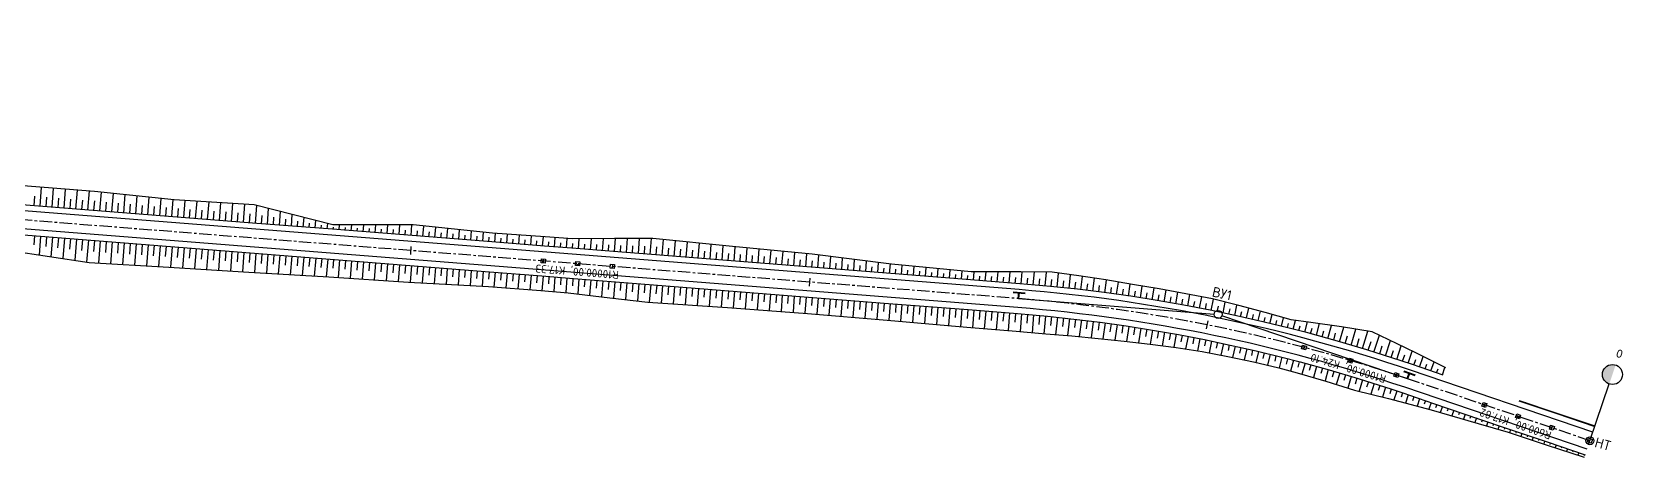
# Model space of a CAD drawing. Header units: metres. Extents: x 2302534 to 2308412, y 452340 to 454783.
# Drawn here: x 2302933.2 to 2303331.4, y 452577.5 to 452683.9 of the extents above; entities that cross this region are included whole.
import ezdxf
from ezdxf.enums import TextEntityAlignment as Align

# ---------------------------------------------------------------- set-up
doc = ezdxf.new("R2010")
doc.units = ezdxf.units.M
doc.linetypes.add('CENTER', pattern=[2, 1.25, -0.25, 0.25, -0.25])
doc.layers.add('АД_серый', color=250, linetype='Continuous')
doc.layers.add('Ситуация.Проектные откосы', color=94, linetype='Continuous')
doc.layers.add('ГП_АД том 3.2.6', color=250, linetype='Continuous', lineweight=40)
doc.styles.add('Километры', font='pragmai.shx', dxfattribs={"height": 2})
doc.styles.add('СПДС', font='isocpeur.ttf')

# ---------------------------------------------------------------- blocks, each defined once
blk = doc.blocks.new('alignment_cc_sign')
at = {"color": 0, "linetype": 'ByBlock', "lineweight": -2}
for p, q in [((-1.5, 1.5), (1.5, 1.5)), ((0, 0), (0, 1.5))]:
    blk.add_line(p, q, dxfattribs=at)
blk = doc.blocks.new('alignment_kilometre_sign_1000')
at = {"linetype": 'ByBlock', "lineweight": -2}
blk.add_hatch(color=0, dxfattribs=at).paths.add_polyline_path([(0, 15, -1), (0, 20)])
at = {"color": 0, "linetype": 'ByBlock', "lineweight": -2}
blk.add_line((0, 0), (0, 15), dxfattribs=at)
blk.add_circle((0, 17.5), 2.5, dxfattribs=at)
blk = doc.blocks.new('stationing')
blk.add_line((0, 1), (0, -1))
blk = doc.blocks.new('Вершина профиля (без вертикальной кривой)')
at = {"color": 0, "lineweight": -2}
for p, q in [((-0.5, 0.5), (0.5, 0.5)), ((-0.5, -0.5), (-0.5, 0.5)), ((0.5, 0.5), (0.5, -0.5)), ((0.5, -0.5), (-0.5, -0.5))]:
    blk.add_line(p, q, dxfattribs=at)
blk = doc.blocks.new('Вершина профиля (с вертикальной кривой)')
at = {"color": 0, "lineweight": -2}
for p, q in [((-0.5, 0.5), (0.5, 0.5)), ((-0.5, -0.5), (-0.5, 0.5)), ((0.5, 0.5), (0.5, -0.5)), ((0.5, -0.5), (-0.5, -0.5))]:
    blk.add_line(p, q, dxfattribs=at)
blk.add_arc((0, -0.2), 0.4, 0, 180, dxfattribs=at)
at = {"color": 0, "lineweight": -2, "style": 'СПДС', "flags": 12}
blk.add_attdef('Pattern', text='', height=2, dxfattribs=at).set_placement((0, 2), align=Align.MIDDLE_CENTER)
blk = doc.blocks.new('Начало и конец вертикальной кривой')
at = {"color": 0, "lineweight": -2}
for p, q in [((-0.5, 0.5), (0.5, 0.5)), ((-0.5, -0.5), (-0.5, 0.5)), ((-0.2, 0.3), (0.2, 0.3)), ((0, -0.3), (0, 0.3)), ((0.5, 0.5), (0.5, -0.5)), ((0.5, -0.5), (-0.5, -0.5))]:
    blk.add_line(p, q, dxfattribs=at)
blk = doc.blocks.new('SLOPEA$CB2A9F3EB')
at = {"layer": 'Ситуация.Проектные откосы', "color": 0}
for p, q in [((2302933.83, 452632.9, 189.7), (2302933.64, 452630.61, 189.7)), ((2302935.32, 452632.78, 189.7), (2302934.95, 452628.1, 189.7)), ((2302936.82, 452632.66, 189.7), (2302936.63, 452630.27, 189.7)), ((2302938.31, 452632.55, 189.7), (2302937.92, 452627.66, 189.7)), ((2302939.81, 452632.43, 189.7), (2302939.61, 452629.93, 189.7)), ((2302941.3, 452632.31, 189.7), (2302940.9, 452627.22, 189.7)), ((2302942.8, 452632.19, 189.7), (2302942.59, 452629.59, 189.7)), ((2302944.29, 452632.07, 189.7), (2302943.87, 452626.78, 189.7)), ((2302945.79, 452631.95, 189.7), (2302945.57, 452629.25, 189.7)), ((2302947.28, 452631.83, 189.7), (2302946.85, 452626.34, 189.7)), ((2302948.78, 452631.72, 189.7), (2302948.56, 452628.95, 189.7)), ((2302950.27, 452631.6, 189.7), (2302949.84, 452626.1, 189.7)), ((2302951.77, 452631.48, 189.7), (2302951.55, 452628.75, 189.7)), ((2302953.26, 452631.36, 189.7), (2302952.83, 452625.92, 189.7)), ((2302954.76, 452631.24, 189.7), (2302954.55, 452628.54, 189.7)), ((2302956.26, 452631.12, 189.7), (2302955.83, 452625.74, 189.7)), ((2302957.75, 452631.01, 189.7), (2302957.54, 452628.33, 189.7)), ((2302959.25, 452630.89, 189.7), (2302958.82, 452625.56, 189.7)), ((2302960.74, 452630.77, 189.7), (2302960.53, 452628.12, 189.7)), ((2302962.24, 452630.65, 189.7), (2302961.82, 452625.38, 189.7)), ((2302963.73, 452630.53, 189.7), (2302963.52, 452627.91, 189.7)), ((2302965.23, 452630.41, 189.7), (2302964.81, 452625.2, 189.7)), ((2302966.72, 452630.3, 189.7), (2302966.52, 452627.7, 189.7)), ((2302968.22, 452630.18, 189.7), (2302967.81, 452625.02, 189.7)), ((2302969.71, 452630.06, 189.7), (2302969.51, 452627.49, 189.7)), ((2302971.21, 452629.94, 189.7), (2302970.8, 452624.83, 189.7)), ((2302972.7, 452629.82, 189.7), (2302972.5, 452627.28, 189.7)), ((2302974.2, 452629.7, 189.7), (2302973.8, 452624.64, 189.7)), ((2302975.69, 452629.59, 189.7), (2302975.5, 452627.06, 189.7)), ((2302977.19, 452629.47, 189.7), (2302976.79, 452624.45, 189.7)), ((2302978.69, 452629.35, 189.7), (2302978.49, 452626.85, 189.7)), ((2302980.18, 452629.23, 189.7), (2302979.79, 452624.25, 189.7)), ((2302981.68, 452629.11, 189.7), (2302981.48, 452626.64, 189.7)), ((2302983.17, 452628.99, 189.7), (2302982.78, 452624.06, 189.7)), ((2302984.67, 452628.88, 189.7), (2302984.47, 452626.42, 189.7)), ((2302986.16, 452628.76, 189.7), (2302985.78, 452623.87, 189.7)), ((2302987.66, 452628.64, 189.7), (2302987.46, 452626.21, 189.7)), ((2302989.15, 452628.52, 189.7), (2302988.77, 452623.69, 189.7)), ((2302990.65, 452628.4, 189.7), (2302990.46, 452626, 189.7)), ((2302992.14, 452628.28, 189.7), (2302991.77, 452623.52, 189.7)), ((2302993.64, 452628.17, 189.7), (2302993.45, 452625.8, 189.7)), ((2302995.13, 452628.05, 189.7), (2302994.76, 452623.35, 189.7)), ((2302996.63, 452627.93, 189.7), (2302996.44, 452625.59, 189.7)), ((2302998.12, 452627.81, 189.7), (2302997.76, 452623.17, 189.7)), ((2302999.62, 452627.69, 189.7), (2302999.44, 452625.39, 189.7)), ((2303001.12, 452627.57, 189.7), (2303000.75, 452623, 189.7)), ((2303002.61, 452627.45, 189.7), (2303002.43, 452625.19, 189.7)), ((2303004.11, 452627.34, 189.7), (2303003.75, 452622.83, 189.7)), ((2303005.6, 452627.22, 189.7), (2303005.42, 452624.98, 189.7)), ((2303007.1, 452627.1, 189.7), (2303006.74, 452622.66, 189.7)), ((2303008.59, 452626.98, 189.7), (2303008.42, 452624.77, 189.7)), ((2303010.09, 452626.86, 189.7), (2303009.74, 452622.46, 189.7)), ((2303011.58, 452626.74, 189.7), (2303011.41, 452624.55, 189.7)), ((2303013.08, 452626.63, 189.7), (2303012.73, 452622.27, 189.7)), ((2303014.57, 452626.51, 189.7), (2303014.4, 452624.34, 189.7)), ((2303016.07, 452626.39, 189.7), (2303015.73, 452622.07, 189.7)), ((2303017.56, 452626.27, 189.7), (2303017.39, 452624.12, 189.7)), ((2303019.06, 452626.15, 189.7), (2303018.72, 452621.87, 189.7)), ((2303020.55, 452626.03, 189.7), (2303020.39, 452623.9, 189.7)), ((2303022.05, 452625.92, 189.7), (2303021.71, 452621.67, 189.7)), ((2303023.55, 452625.8, 189.7), (2303023.38, 452623.68, 189.7)), ((2303025.04, 452625.68, 189.7), (2303024.71, 452621.47, 189.7)), ((2303026.54, 452625.56, 189.7), (2303026.37, 452623.47, 189.7)), ((2303028.03, 452625.44, 189.7), (2303027.7, 452621.28, 189.7)), ((2303029.53, 452625.32, 189.7), (2303029.36, 452623.26, 189.7)), ((2303031.02, 452625.21, 189.7), (2303030.7, 452621.11, 189.7)), ((2303032.52, 452625.09, 189.7), (2303032.36, 452623.06, 189.7)), ((2303034.01, 452624.97, 189.7), (2303033.69, 452620.95, 189.7)), ((2303035.51, 452624.85, 189.7), (2303035.35, 452622.86, 189.7)), ((2303037, 452624.73, 189.7), (2303036.69, 452620.78, 189.7)), ((2303038.5, 452624.61, 189.7), (2303038.34, 452622.66, 189.7)), ((2303039.99, 452624.5, 189.7), (2303039.69, 452620.62, 189.7)), ((2303041.49, 452624.38, 189.7), (2303041.34, 452622.46, 189.7)), ((2303042.98, 452624.26, 189.7), (2303042.68, 452620.45, 189.7)), ((2303044.48, 452624.14, 189.7), (2303044.33, 452622.26, 189.7)), ((2303045.97, 452624.02, 189.7), (2303045.68, 452620.29, 189.7)), ((2303047.47, 452623.9, 189.7), (2303047.32, 452622.05, 189.7)), ((2303048.97, 452623.79, 189.7), (2303048.67, 452620.09, 189.7)), ((2303050.46, 452623.67, 189.7), (2303050.31, 452621.82, 189.7)), ((2303051.96, 452623.55, 189.7), (2303051.66, 452619.86, 189.7)), ((2303053.45, 452623.43, 189.7), (2303053.31, 452621.59, 189.7)), ((2303054.95, 452623.31, 189.7), (2303054.65, 452619.62, 189.7)), ((2303056.44, 452623.19, 189.7), (2303056.3, 452621.35, 189.7)), ((2303057.94, 452623.08, 189.7), (2303057.65, 452619.39, 189.7)), ((2303059.43, 452622.96, 189.7), (2303059.29, 452621.12, 189.7)), ((2303060.93, 452622.84, 189.7), (2303060.64, 452619.16, 189.7)), ((2303062.42, 452622.72, 189.7), (2303062.28, 452620.88, 189.7)), ((2303063.92, 452622.6, 189.7), (2303063.63, 452618.93, 189.7)), ((2303065.41, 452622.48, 189.7), (2303065.27, 452620.65, 189.7)), ((2303066.91, 452622.36, 189.7), (2303066.62, 452618.69, 189.7)), ((2303068.4, 452622.25, 189.7), (2303068.26, 452620.39, 189.7)), ((2303069.9, 452622.13, 189.7), (2303069.6, 452618.36, 189.7)), ((2303071.4, 452622.01, 189.7), (2303071.24, 452620.1, 189.7)), ((2303072.89, 452621.89, 189.7), (2303072.58, 452618.01, 189.7)), ((2303074.39, 452621.77, 189.7), (2303074.23, 452619.8, 189.7)), ((2303075.88, 452621.65, 189.7), (2303075.56, 452617.66, 189.7)), ((2303077.38, 452621.54, 189.7), (2303077.22, 452619.51, 189.7)), ((2303078.87, 452621.42, 189.7), (2303078.55, 452617.3, 189.7)), ((2303080.37, 452621.3, 189.7), (2303080.2, 452619.21, 189.7)), ((2303081.86, 452621.18, 189.7), (2303081.53, 452616.95, 189.7)), ((2303083.36, 452621.06, 189.7), (2303083.19, 452618.92, 189.7)), ((2303084.85, 452620.94, 189.7), (2303084.51, 452616.6, 189.7)), ((2303086.35, 452620.83, 189.7), (2303086.17, 452618.62, 189.7)), ((2303087.84, 452620.71, 189.7), (2303087.49, 452616.26, 189.7)), ((2303089.34, 452620.59, 189.7), (2303089.16, 452618.38, 189.7)), ((2303090.83, 452620.47, 189.7), (2303090.49, 452616.07, 189.7)), ((2303092.33, 452620.35, 189.7), (2303092.16, 452618.16, 189.7)), ((2303093.83, 452620.23, 189.7), (2303093.48, 452615.87, 189.7)), ((2303095.32, 452620.12, 189.7), (2303095.15, 452617.94, 189.7)), ((2303096.82, 452620, 189.7), (2303096.47, 452615.67, 189.7)), ((2303098.31, 452619.88, 189.7), (2303098.14, 452617.73, 189.7)), ((2303099.81, 452619.76, 189.7), (2303099.47, 452615.48, 189.7)), ((2303101.3, 452619.64, 189.7), (2303101.13, 452617.51, 189.7)), ((2303102.8, 452619.52, 189.7), (2303102.46, 452615.28, 189.7)), ((2303104.29, 452619.41, 189.7), (2303104.13, 452617.29, 189.7)), ((2303105.79, 452619.29, 189.7), (2303105.45, 452615.08, 189.7)), ((2303107.28, 452619.17, 189.7), (2303107.12, 452617.08, 189.7)), ((2303108.78, 452619.05, 189.7), (2303108.45, 452614.87, 189.7)), ((2303110.27, 452618.93, 189.7), (2303110.11, 452616.85, 189.7)), ((2303111.77, 452618.81, 189.7), (2303111.44, 452614.65, 189.7)), ((2303113.26, 452618.7, 189.7), (2303113.1, 452616.62, 189.7)), ((2303114.76, 452618.58, 189.7), (2303114.43, 452614.43, 189.7)), ((2303116.25, 452618.46, 189.7), (2303116.09, 452616.39, 189.7)), ((2303117.75, 452618.34, 189.7), (2303117.42, 452614.2, 189.7)), ((2303119.25, 452618.22, 189.7), (2303119.08, 452616.16, 189.7)), ((2303120.74, 452618.1, 189.7), (2303120.41, 452613.98, 189.7)), ((2303122.24, 452617.98, 189.7), (2303122.07, 452615.93, 189.7)), ((2303123.73, 452617.87, 189.7), (2303123.41, 452613.76, 189.7)), ((2303125.23, 452617.75, 189.7), (2303125.06, 452615.7, 189.7)), ((2303126.72, 452617.63, 189.7), (2303126.4, 452613.53, 189.7)), ((2303128.22, 452617.51, 189.7), (2303128.06, 452615.46, 189.7)), ((2303129.71, 452617.39, 189.7), (2303129.39, 452613.29, 189.7)), ((2303131.21, 452617.27, 189.7), (2303131.05, 452615.22, 189.7)), ((2303132.7, 452617.16, 189.7), (2303132.38, 452613.04, 189.7)), ((2303134.2, 452617.04, 189.7), (2303134.04, 452614.97, 189.7)), ((2303135.69, 452616.92, 189.7), (2303135.37, 452612.79, 189.7)), ((2303137.19, 452616.8, 189.7), (2303137.03, 452614.73, 189.7)), ((2303138.68, 452616.68, 189.7), (2303138.36, 452612.54, 189.7)), ((2303140.18, 452616.56, 189.7), (2303140.02, 452614.49, 189.7)), ((2303141.68, 452616.45, 189.7), (2303141.35, 452612.29, 189.7)), ((2303143.17, 452616.33, 189.7), (2303143.01, 452614.24, 189.7)), ((2303144.67, 452616.21, 189.7), (2303144.34, 452612.04, 189.7)), ((2303146.16, 452616.09, 189.7), (2303146, 452614, 189.7)), ((2303147.66, 452615.97, 189.7), (2303147.33, 452611.78, 189.7)), ((2303149.15, 452615.85, 189.7), (2303148.99, 452613.75, 189.7)), ((2303150.65, 452615.74, 189.7), (2303150.31, 452611.51, 189.7)), ((2303152.14, 452615.62, 189.7), (2303151.97, 452613.5, 189.7)), ((2303153.64, 452615.5, 189.7), (2303153.3, 452611.24, 189.7)), ((2303155.13, 452615.38, 189.7), (2303154.96, 452613.24, 189.7)), ((2303156.63, 452615.26, 189.7), (2303156.29, 452610.97, 189.7)), ((2303158.12, 452615.14, 189.7), (2303157.95, 452612.99, 189.7)), ((2303159.62, 452615.03, 189.7), (2303159.28, 452610.7, 189.7)), ((2303161.11, 452614.91, 189.7), (2303160.94, 452612.73, 189.7)), ((2303162.61, 452614.79, 189.7), (2303162.26, 452610.42, 189.7)), ((2303164.11, 452614.67, 189.7), (2303163.93, 452612.48, 189.7)), ((2303165.6, 452614.55, 189.7), (2303165.25, 452610.15, 189.7)), ((2303167.1, 452614.43, 189.7), (2303166.92, 452612.22, 189.7)), ((2303168.59, 452614.32, 189.7), (2303168.24, 452609.89, 189.7)), ((2303170.09, 452614.2, 189.7), (2303169.91, 452611.99, 189.7)), ((2303171.58, 452614.08, 189.7), (2303171.23, 452609.65, 189.7)), ((2303173.08, 452613.96, 189.7), (2303172.9, 452611.75, 189.7)), ((2303174.57, 452613.84, 189.7), (2303174.22, 452609.41, 189.7)), ((2303176.07, 452613.72, 189.7), (2303175.89, 452611.51, 189.7)), ((2303177.56, 452613.6, 189.7), (2303177.21, 452609.17, 189.7)), ((2303179.06, 452613.49, 189.7), (2303178.88, 452611.27, 189.7)), ((2303180.55, 452613.36, 189.7), (2303180.16, 452608.93, 189.7)), ((2303182.05, 452613.23, 189.7), (2303181.85, 452611.01, 189.7)), ((2303183.54, 452613.09, 189.7), (2303183.15, 452608.66, 189.7)), ((2303185.04, 452612.96, 189.7), (2303184.84, 452610.74, 189.7)), ((2303186.53, 452612.83, 189.7), (2303186.14, 452608.39, 189.7)), ((2303188.02, 452612.68, 189.7), (2303187.79, 452610.47, 189.7)), ((2303189.51, 452612.52, 189.7), (2303189.05, 452608.16, 189.7)), ((2303191, 452612.36, 189.7), (2303190.77, 452610.2, 189.7)), ((2303192.5, 452612.2, 189.7), (2303192.04, 452607.93, 189.7)), ((2303193.99, 452612.03, 189.7), (2303193.73, 452609.92, 189.7)), ((2303195.48, 452611.85, 189.7), (2303194.96, 452607.67, 189.7)), ((2303196.96, 452611.67, 189.7), (2303196.71, 452609.6, 189.7)), ((2303198.45, 452611.48, 189.7), (2303197.95, 452607.39, 189.7)), ((2303199.94, 452611.3, 189.7), (2303199.69, 452609.28, 189.7)), ((2303201.43, 452611.09, 189.7), (2303200.87, 452607.1, 189.7)), ((2303202.91, 452610.88, 189.7), (2303202.64, 452608.91, 189.7)), ((2303204.4, 452610.67, 189.7), (2303203.85, 452606.77, 189.7)), ((2303205.88, 452610.46, 189.7), (2303205.61, 452608.54, 189.7)), ((2303207.37, 452610.24, 189.7), (2303206.77, 452606.45, 189.7)), ((2303208.85, 452610.01, 189.7), (2303208.55, 452608.14, 189.7)), ((2303210.33, 452609.78, 189.7), (2303209.75, 452606.11, 189.7)), ((2303211.81, 452609.54, 189.7), (2303211.53, 452607.74, 189.7)), ((2303213.29, 452609.31, 189.7), (2303212.68, 452605.78, 189.7)), ((2303214.77, 452609.05, 189.7), (2303214.47, 452607.32, 189.7)), ((2303216.25, 452608.79, 189.7), (2303215.66, 452605.4, 189.7)), ((2303217.73, 452608.53, 189.7), (2303217.44, 452606.87, 189.7)), ((2303219.2, 452608.27, 189.7), (2303218.63, 452605.01, 189.7)), ((2303220.68, 452608, 189.7), (2303220.37, 452606.4, 189.7)), ((2303222.15, 452607.72, 189.7), (2303221.55, 452604.59, 189.7)), ((2303223.63, 452607.43, 189.7), (2303223.33, 452605.9, 189.7)), ((2303225.1, 452607.15, 189.7), (2303224.52, 452604.16, 189.7)), ((2303226.57, 452606.86, 189.7), (2303226.26, 452605.4, 189.7)), ((2303228.04, 452606.56, 189.7), (2303227.43, 452603.64, 189.7)), ((2303229.51, 452606.25, 189.7), (2303229.2, 452604.8, 189.7)), ((2303230.97, 452605.94, 189.7), (2303230.37, 452603.06, 189.7)), ((2303232.44, 452605.63, 189.7), (2303232.14, 452604.2, 189.7)), ((2303233.91, 452605.31, 189.7), (2303233.26, 452602.47, 189.7)), ((2303235.37, 452604.97, 189.7), (2303235.05, 452603.56, 189.7)), ((2303236.83, 452604.64, 189.7), (2303236.2, 452601.84, 189.7)), ((2303238.29, 452604.31, 189.7), (2303237.98, 452602.92, 189.7)), ((2303239.76, 452603.97, 189.7), (2303239.08, 452601.21, 189.7)), ((2303241.21, 452603.61, 189.7), (2303240.88, 452602.24, 189.7)), ((2303242.67, 452603.25, 189.7), (2303242, 452600.54, 189.7)), ((2303244.13, 452602.9, 189.7), (2303243.8, 452601.55, 189.7)), ((2303245.58, 452602.54, 189.7), (2303244.89, 452599.87, 189.7)), ((2303247.04, 452602.16, 189.7), (2303246.68, 452600.82, 189.7)), ((2303248.49, 452601.79, 189.7), (2303247.78, 452599.07, 189.7)), ((2303249.94, 452601.41, 189.7), (2303249.58, 452600.04, 189.7)), ((2303251.39, 452601.01, 189.7), (2303250.63, 452598.27, 189.7)), ((2303252.83, 452600.61, 189.7), (2303252.45, 452599.23, 189.7)), ((2303254.28, 452600.21, 189.7), (2303253.51, 452597.42, 189.7)), ((2303255.72, 452599.81, 189.7), (2303255.33, 452598.41, 189.7)), ((2303257.17, 452599.42, 189.7), (2303256.39, 452596.58, 189.7)), ((2303258.61, 452598.99, 189.7), (2303258.19, 452597.57, 189.7)), ((2303260.05, 452598.57, 189.7), (2303259.2, 452595.71, 189.7)), ((2303261.48, 452598.14, 189.7), (2303261.06, 452596.7, 189.7)), ((2303262.92, 452597.71, 189.7), (2303262.06, 452594.81, 189.7)), ((2303264.36, 452597.29, 189.7), (2303263.93, 452595.82, 189.7)), ((2303265.79, 452596.83, 189.7), (2303264.89, 452594, 189.7)), ((2303267.22, 452596.38, 189.7), (2303266.78, 452595.01, 189.7)), ((2303268.65, 452595.92, 189.7), (2303267.8, 452593.28, 189.7)), ((2303270.08, 452595.46, 189.7), (2303269.67, 452594.19, 189.7)), ((2303271.51, 452595.01, 189.7), (2303270.72, 452592.56, 189.7)), ((2303272.93, 452594.55, 189.7), (2303272.56, 452593.37, 189.7)), ((2303274.36, 452594.07, 189.7), (2303273.6, 452591.83, 189.7)), ((2303275.78, 452593.6, 189.7), (2303275.42, 452592.52, 189.7)), ((2303277.2, 452593.11, 189.7), (2303276.5, 452591.06, 189.7)), ((2303278.62, 452592.63, 189.7), (2303278.28, 452591.65, 189.7)), ((2303280.04, 452592.15, 189.7), (2303279.4, 452590.28, 189.7)), ((2303281.46, 452591.67, 189.7), (2303281.16, 452590.78, 189.7)), ((2303282.88, 452591.18, 189.7), (2303282.31, 452589.5, 189.7)), ((2303284.3, 452590.7, 189.7), (2303284.03, 452589.9, 189.7)), ((2303285.72, 452590.22, 189.7), (2303285.19, 452588.67, 189.7)), ((2303287.14, 452589.73, 189.7), (2303286.89, 452588.99, 189.7)), ((2303288.56, 452589.25, 189.7), (2303288.08, 452587.83, 189.7)), ((2303289.98, 452588.77, 189.7), (2303289.75, 452588.09, 189.7)), ((2303291.4, 452588.28, 189.7), (2303290.96, 452586.99, 189.7)), ((2303292.82, 452587.8, 189.7), (2303292.61, 452587.19, 189.7)), ((2303294.24, 452587.32, 189.7), (2303293.84, 452586.16, 189.7)), ((2303295.66, 452586.83, 189.7), (2303295.47, 452586.29, 189.7)), ((2303297.08, 452586.35, 189.7), (2303296.73, 452585.32, 189.7)), ((2303298.5, 452585.87, 189.7), (2303298.33, 452585.38, 189.7)), ((2303299.92, 452585.39, 189.7), (2303299.61, 452584.48, 189.7)), ((2303301.34, 452584.9, 189.7), (2303301.2, 452584.48, 189.7)), ((2303302.76, 452584.42, 189.7), (2303302.49, 452583.63, 189.7)), ((2303304.18, 452583.94, 189.7), (2303304.05, 452583.55, 189.7)), ((2303305.6, 452583.45, 189.7), (2303305.34, 452582.7, 189.7)), ((2303307.02, 452582.97, 189.7), (2303306.89, 452582.6, 189.7)), ((2303308.44, 452582.49, 189.7), (2303308.19, 452581.76, 189.7)), ((2303309.86, 452582, 189.7), (2303309.74, 452581.65, 189.7)), ((2303311.28, 452581.52, 189.7), (2303311.05, 452580.83, 189.7)), ((2303312.7, 452581.04, 189.7), (2303312.59, 452580.7, 189.7)), ((2303314.12, 452580.56, 189.7), (2303313.9, 452579.9, 189.7)), ((2303315.54, 452580.07, 189.7), (2303315.43, 452579.75, 189.7)), ((2303316.96, 452579.59, 189.7), (2303316.75, 452578.97, 189.7)), ((2303318.38, 452579.11, 189.7), (2303318.28, 452578.8, 189.7)), ((2303319.8, 452578.62, 189.7), (2303319.6, 452578.04, 189.7)), ((2303321.22, 452578.14, 189.7), (2303321.13, 452577.86, 189.7))]:
    blk.add_line(p, q, dxfattribs=at)
at = {"layer": 'Ситуация.Проектные откосы', "color": 0, "linetype": 'Continuous', "flags": 128}
for points in [[(2302927.95, 452633.37), (2302947.89, 452631.79), (2302967.82, 452630.21), (2302987.76, 452628.63), (2303007.7, 452627.05), (2303027.64, 452625.47), (2303047.57, 452623.9), (2303060.67, 452622.86), (2303067.51, 452622.32), (2303077.95, 452621.49), (2303087.45, 452620.74), (2303107.39, 452619.16), (2303127.32, 452617.58), (2303147.26, 452616), (2303167.2, 452614.43), (2303179.5, 452613.45), (2303187.06, 452612.78), (2303193.63, 452612.08), (2303200.18, 452611.27), (2303206.72, 452610.35), (2303213.24, 452609.32), (2303219.75, 452608.18), (2303226.23, 452606.93), (2303232.7, 452605.58), (2303239.14, 452604.12), (2303245.55, 452602.55), (2303250.19, 452601.35), (2303257.43, 452599.34), (2303264.63, 452597.21), (2303273.06, 452594.51), (2303275.83, 452593.58), (2303283.51, 452590.97), (2303295.01, 452587.06), (2303302.45, 452584.53), (2303311.88, 452581.32), (2303321.38, 452578.09)], [(2302927.62, 452629.19), (2302947.45, 452626.25), (2302967.41, 452625.04), (2302987.38, 452623.77), (2303007.35, 452622.62), (2303027.31, 452621.3), (2303047.28, 452620.2), (2303060.38, 452619.18), (2303067.22, 452618.64), (2303077.63, 452617.41), (2303087.1, 452616.29), (2303107.06, 452614.98), (2303127, 452613.49), (2303146.93, 452611.82), (2303166.85, 452610.01), (2303179.15, 452609.02), (2303186.62, 452608.34), (2303193.14, 452607.84), (2303199.65, 452607.23), (2303206.15, 452606.52), (2303212.66, 452605.78), (2303219.15, 452604.94), (2303225.64, 452603.99), (2303232.07, 452602.73), (2303238.49, 452601.35), (2303244.87, 452599.87), (2303249.46, 452598.61), (2303256.62, 452596.52), (2303263.73, 452594.29), (2303272.28, 452592.17), (2303275.1, 452591.43), (2303282.95, 452589.32), (2303294.63, 452585.93), (2303302.18, 452583.73), (2303311.65, 452580.64), (2303321.19, 452577.52)]]:
    blk.add_lwpolyline(points, dxfattribs=at)
blk = doc.blocks.new('SLOPEA$CF65BF6E0')
at = {"layer": 'Ситуация.Проектные откосы', "color": 0}
for p, q in [((2303305.11, 452591.59, 183.75), (2303305.1, 452591.55, 183.75)), ((2303306.54, 452591.11, 183.75), (2303306.53, 452591.09, 183.75)), ((2303307.96, 452590.64, 183.75), (2303307.94, 452590.58, 183.75)), ((2303309.38, 452590.17, 183.75), (2303309.37, 452590.13, 183.75)), ((2303310.81, 452589.69, 183.75), (2303310.78, 452589.61, 183.75)), ((2303312.23, 452589.22, 183.75), (2303312.22, 452589.17, 183.75)), ((2303313.65, 452588.74, 183.75), (2303313.62, 452588.65, 183.75)), ((2303315.08, 452588.27, 183.75), (2303315.06, 452588.22, 183.75)), ((2303316.5, 452587.8, 183.75), (2303316.46, 452587.68, 183.75)), ((2303317.92, 452587.32, 183.75), (2303317.9, 452587.26, 183.75)), ((2303319.35, 452586.85, 183.75), (2303319.3, 452586.72, 183.75)), ((2303320.77, 452586.38, 183.75), (2303320.75, 452586.31, 183.75)), ((2303322.19, 452585.9, 183.75), (2303322.14, 452585.75, 183.75)), ((2303323.62, 452585.43, 183.75), (2303323.59, 452585.35, 183.75))]:
    blk.add_line(p, q, dxfattribs=at)
at = {"layer": 'Ситуация.Проектные откосы', "color": 0, "linetype": 'Continuous', "flags": 128}
for points in [[(2303304.86, 452591.63), (2303314.29, 452588.42), (2303323.8, 452585.19)], [(2303304.88, 452591.66), (2303314.33, 452588.52), (2303323.85, 452585.35)]]:
    blk.add_lwpolyline(points, dxfattribs=at)
blk = doc.blocks.new('АД')
at = {"layer": 'АД_серый'}
for p, q in [((-596.57, 327.64, 184.28), (-596.2, 332.37, 184.28)), ((-593.58, 327.4, 184.28), (-593.2, 332.14, 184.28)), ((-590.59, 327.17, 184.28), (-590.21, 331.91, 184.28)), ((-587.6, 326.93, 184.28), (-587.22, 331.68, 184.28)), ((-584.61, 326.69, 184.28), (-584.23, 331.46, 184.28)), ((-581.62, 326.46, 184.28), (-581.24, 331.18, 184.28)), ((-578.63, 326.22, 184.28), (-578.26, 330.86, 184.28)), ((-575.63, 325.98, 184.28), (-575.27, 330.55, 184.28)), ((-598.06, 327.76, 184.28), (-597.88, 330.12, 184.28)), ((-595.07, 327.52, 184.28), (-594.89, 329.89, 184.28)), ((-592.08, 327.28, 184.28), (-591.9, 329.65, 184.28)), ((-589.09, 327.05, 184.28), (-588.9, 329.42, 184.28)), ((-586.1, 326.81, 184.28), (-585.91, 329.19, 184.28)), ((-583.11, 326.57, 184.28), (-582.92, 328.96, 184.28)), ((-580.12, 326.34, 184.28), (-579.94, 328.68, 184.28)), ((-577.13, 326.1, 184.28), (-576.95, 328.4, 184.28)), ((-574.14, 325.86, 184.28), (-573.96, 328.13, 184.28)), ((-572.64, 325.75, 184.28), (-572.29, 330.23, 184.28)), ((-571.15, 325.63, 184.28), (-570.97, 327.85, 184.28)), ((-569.65, 325.51, 184.28), (-569.3, 329.92, 184.28)), ((-568.16, 325.39, 184.28), (-567.99, 327.58, 184.28)), ((-566.66, 325.27, 184.28), (-566.32, 329.6, 184.28)), ((-565.17, 325.15, 184.28), (-565, 327.3, 184.28)), ((-563.67, 325.04, 184.28), (-563.34, 329.29, 184.28)), ((-562.18, 324.92, 184.28), (-562.01, 327.05, 184.28)), ((-560.68, 324.8, 184.28), (-560.34, 329.09, 184.28)), ((-559.19, 324.68, 184.28), (-559.02, 326.84, 184.28)), ((-557.69, 324.56, 184.28), (-557.35, 328.9, 184.28)), ((-556.2, 324.44, 184.28), (-556.02, 326.62, 184.28)), ((-554.7, 324.33, 184.28), (-554.35, 328.71, 184.28)), ((-551.71, 324.09, 184.28), (-551.36, 328.52, 184.28)), ((-548.72, 323.85, 184.28), (-548.36, 328.33, 184.28)), ((-545.73, 323.61, 184.28), (-545.37, 328.14, 184.28)), ((-542.74, 323.38, 184.28), (-542.39, 327.82, 184.28)), ((-539.75, 323.14, 184.28), (-539.44, 327.07, 184.28)), ((-553.2, 324.21, 184.28), (-553.03, 326.41, 184.28)), ((-550.21, 323.97, 184.28), (-550.04, 326.2, 184.28)), ((-547.22, 323.73, 184.28), (-547.05, 325.98, 184.28)), ((-544.23, 323.5, 184.28), (-544.05, 325.77, 184.28)), ((-541.24, 323.26, 184.28), (-541.08, 325.35, 184.28)), ((-538.25, 323.02, 184.28), (-538.11, 324.86, 184.28)), ((-536.76, 322.9, 184.28), (-536.49, 326.32, 184.28)), ((-535.26, 322.79, 184.28), (-535.14, 324.37, 184.28)), ((-533.77, 322.67, 184.28), (-533.54, 325.57, 184.28)), ((-532.27, 322.55, 184.28), (-532.17, 323.87, 184.28)), ((-530.78, 322.43, 184.28), (-530.59, 324.82, 184.28)), ((-529.28, 322.31, 184.28), (-529.2, 323.38, 184.28)), ((-527.78, 322.19, 184.28), (-527.64, 324.08, 184.28)), ((-526.29, 322.08, 184.28), (-526.22, 322.89, 184.28)), ((-524.79, 321.96, 184.28), (-524.69, 323.33, 184.28)), ((-521.8, 321.72, 184.28), (-521.7, 323, 184.28)), ((-518.81, 321.48, 184.28), (-518.69, 322.99, 184.28)), ((-515.82, 321.25, 184.28), (-515.68, 322.98, 184.28)), ((-512.83, 321.01, 184.28), (-512.68, 322.97, 184.28)), ((-509.84, 320.77, 184.28), (-509.67, 322.96, 184.28)), ((-506.85, 320.54, 184.28), (-506.66, 322.96, 184.28)), ((-503.86, 320.3, 184.28), (-503.65, 322.95, 184.28)), ((-500.87, 320.06, 184.28), (-500.66, 322.67, 184.28)), ((-523.3, 321.84, 184.28), (-523.25, 322.42, 184.28)), ((-520.31, 321.6, 184.28), (-520.25, 322.3, 184.28)), ((-517.32, 321.37, 184.28), (-517.25, 322.18, 184.28)), ((-514.33, 321.13, 184.28), (-514.25, 322.05, 184.28)), ((-511.34, 320.89, 184.28), (-511.25, 321.93, 184.28)), ((-508.35, 320.66, 184.28), (-508.25, 321.81, 184.28)), ((-505.35, 320.42, 184.28), (-505.25, 321.68, 184.28)), ((-502.36, 320.18, 184.28), (-502.26, 321.5, 184.28)), ((-499.37, 319.95, 184.28), (-499.27, 321.23, 184.28)), ((-497.88, 319.83, 184.28), (-497.68, 322.37, 184.28)), ((-496.38, 319.71, 184.28), (-496.28, 320.96, 184.28)), ((-494.89, 319.59, 184.28), (-494.69, 322.06, 184.28)), ((-493.39, 319.47, 184.28), (-493.3, 320.69, 184.28)), ((-491.9, 319.35, 184.28), (-491.71, 321.76, 184.28)), ((-490.4, 319.23, 184.28), (-490.31, 320.42, 184.28)), ((-488.91, 319.12, 184.28), (-488.72, 321.45, 184.28)), ((-487.41, 319, 184.28), (-487.32, 320.15, 184.28)), ((-485.92, 318.88, 184.28), (-485.74, 321.15, 184.28)), ((-484.42, 318.76, 184.28), (-484.33, 319.88, 184.28)), ((-482.92, 318.64, 184.28), (-482.75, 320.86, 184.28)), ((-481.43, 318.52, 184.28), (-481.34, 319.64, 184.28)), ((-479.93, 318.41, 184.28), (-479.76, 320.65, 184.28)), ((-478.44, 318.29, 184.28), (-478.35, 319.42, 184.28)), ((-476.94, 318.17, 184.28), (-476.76, 320.44, 184.28)), ((-475.45, 318.05, 184.28), (-475.36, 319.19, 184.28)), ((-473.95, 317.93, 184.28), (-473.77, 320.22, 184.28)), ((-472.46, 317.81, 184.28), (-472.37, 318.96, 184.28)), ((-470.96, 317.7, 184.28), (-470.78, 320.01, 184.28)), ((-469.47, 317.58, 184.28), (-469.37, 318.74, 184.28)), ((-467.97, 317.46, 184.28), (-467.79, 319.79, 184.28)), ((-464.98, 317.22, 184.28), (-464.79, 319.58, 184.28)), ((-461.99, 316.99, 184.28), (-461.79, 319.49, 184.28)), ((-459, 316.75, 184.28), (-458.78, 319.5, 184.28)), ((-456.01, 316.51, 184.28), (-455.77, 319.51, 184.28)), ((-453.02, 316.28, 184.28), (-452.76, 319.52, 184.28)), ((-450.03, 316.04, 184.28), (-449.75, 319.53, 184.28)), ((-447.04, 315.8, 184.28), (-446.74, 319.53, 184.28)), ((-444.05, 315.57, 184.28), (-443.73, 319.54, 184.28)), ((-441.06, 315.33, 184.28), (-440.74, 319.27, 184.28)), ((-438.07, 315.09, 184.28), (-437.76, 318.97, 184.28)), ((-435.07, 314.86, 184.28), (-434.77, 318.68, 184.28)), ((-466.48, 317.34, 184.28), (-466.38, 318.51, 184.28)), ((-463.49, 317.1, 184.28), (-463.39, 318.3, 184.28)), ((-460.49, 316.87, 184.28), (-460.39, 318.18, 184.28)), ((-457.5, 316.63, 184.28), (-457.39, 318.07, 184.28)), ((-454.51, 316.39, 184.28), (-454.39, 317.95, 184.28)), ((-451.52, 316.16, 184.28), (-451.39, 317.84, 184.28)), ((-448.53, 315.92, 184.28), (-448.39, 317.73, 184.28)), ((-445.54, 315.68, 184.28), (-445.39, 317.61, 184.28)), ((-442.55, 315.45, 184.28), (-442.39, 317.44, 184.28)), ((-439.56, 315.21, 184.28), (-439.41, 317.17, 184.28)), ((-436.57, 314.97, 184.28), (-436.42, 316.9, 184.28)), ((-433.58, 314.74, 184.28), (-433.43, 316.63, 184.28)), ((-432.08, 314.62, 184.28), (-431.79, 318.38, 184.28)), ((-430.59, 314.5, 184.28), (-430.44, 316.36, 184.28)), ((-429.09, 314.38, 184.28), (-428.8, 318.08, 184.28)), ((-427.6, 314.26, 184.28), (-427.45, 316.09, 184.28)), ((-426.1, 314.14, 184.28), (-425.81, 317.78, 184.28)), ((-424.61, 314.03, 184.28), (-424.46, 315.83, 184.28)), ((-423.11, 313.91, 184.28), (-422.83, 317.48, 184.28)), ((-421.62, 313.79, 184.28), (-421.48, 315.56, 184.28)), ((-420.12, 313.67, 184.28), (-419.84, 317.19, 184.28)), ((-418.63, 313.55, 184.28), (-418.49, 315.3, 184.28)), ((-417.13, 313.43, 184.28), (-416.86, 316.9, 184.28)), ((-415.64, 313.32, 184.28), (-415.5, 315.03, 184.28)), ((-414.14, 313.2, 184.28), (-413.87, 316.61, 184.28)), ((-412.64, 313.08, 184.28), (-412.51, 314.77, 184.28)), ((-411.15, 312.96, 184.28), (-410.88, 316.32, 184.28)), ((-408.16, 312.72, 184.28), (-407.9, 316.03, 184.28)), ((-405.17, 312.49, 184.28), (-404.91, 315.74, 184.28)), ((-402.18, 312.25, 184.28), (-401.93, 315.4, 184.28)), ((-399.19, 312.01, 184.28), (-398.95, 315.03, 184.28)), ((-396.2, 311.78, 184.28), (-395.97, 314.67, 184.28)), ((-409.65, 312.84, 184.28), (-409.52, 314.51, 184.28)), ((-406.66, 312.61, 184.28), (-406.53, 314.24, 184.28)), ((-403.67, 312.37, 184.28), (-403.55, 313.98, 184.28)), ((-400.68, 312.13, 184.28), (-400.56, 313.67, 184.28)), ((-397.69, 311.9, 184.28), (-397.57, 313.37, 184.28)), ((-394.7, 311.66, 184.28), (-394.59, 313.07, 184.28)), ((-393.21, 311.54, 184.28), (-392.99, 314.3, 184.28)), ((-391.71, 311.42, 184.28), (-391.6, 312.77, 184.28)), ((-390.21, 311.3, 184.28), (-390.01, 313.93, 184.28)), ((-388.72, 311.19, 184.28), (-388.62, 312.47, 184.28)), ((-387.22, 311.07, 184.28), (-387.03, 313.56, 184.28)), ((-385.73, 310.95, 184.28), (-385.63, 312.16, 184.28)), ((-384.23, 310.83, 184.28), (-384.05, 313.2, 184.28)), ((-382.74, 310.71, 184.28), (-382.65, 311.88, 184.28)), ((-381.24, 310.59, 184.28), (-381.06, 312.9, 184.28)), ((-379.75, 310.48, 184.28), (-379.66, 311.61, 184.28)), ((-378.25, 310.36, 184.28), (-378.07, 312.6, 184.28)), ((-376.76, 310.24, 184.28), (-376.67, 311.35, 184.28)), ((-375.26, 310.12, 184.28), (-375.09, 312.31, 184.28)), ((-373.77, 310, 184.28), (-373.68, 311.08, 184.28)), ((-372.27, 309.88, 184.28), (-372.1, 312.02, 184.28)), ((-370.78, 309.76, 184.28), (-370.69, 310.82, 184.28)), ((-369.28, 309.65, 184.28), (-369.12, 311.73, 184.28)), ((-366.29, 309.41, 184.28), (-366.13, 311.43, 184.28)), ((-363.3, 309.17, 184.28), (-363.14, 311.21, 184.28)), ((-360.31, 308.94, 184.28), (-360.13, 311.21, 184.28)), ((-357.32, 308.7, 184.28), (-357.12, 311.22, 184.28)), ((-354.33, 308.46, 184.28), (-354.11, 311.22, 184.28)), ((-351.34, 308.22, 184.28), (-351.07, 311.22, 184.28)), ((-348.35, 307.96, 184.28), (-348.06, 311.19, 184.28)), ((-345.36, 307.69, 184.28), (-345.05, 311.16, 184.28)), ((-342.37, 307.4, 184.28), (-342, 310.92, 184.28)), ((-367.78, 309.53, 184.28), (-367.7, 310.55, 184.28)), ((-364.79, 309.29, 184.28), (-364.72, 310.29, 184.28)), ((-361.8, 309.05, 184.28), (-361.72, 310.13, 184.28)), ((-358.81, 308.82, 184.28), (-358.72, 310.02, 184.28)), ((-355.82, 308.58, 184.28), (-355.72, 309.9, 184.28)), ((-352.83, 308.34, 184.28), (-352.72, 309.78, 184.28)), ((-349.84, 308.09, 184.28), (-349.7, 309.65, 184.28)), ((-346.85, 307.82, 184.28), (-346.71, 309.5, 184.28)), ((-343.87, 307.56, 184.28), (-343.68, 309.34, 184.28)), ((-340.88, 307.24, 184.28), (-340.7, 308.97, 184.28)), ((-339.39, 307.08, 184.28), (-339.03, 310.51, 184.28)), ((-337.9, 306.92, 184.28), (-337.72, 308.61, 184.28)), ((-336.41, 306.74, 184.28), (-336, 310.07, 184.28)), ((-334.92, 306.56, 184.28), (-334.72, 308.2, 184.28)), ((-333.43, 306.38, 184.28), (-333.03, 309.62, 184.28)), ((-331.94, 306.19, 184.28), (-331.75, 307.79, 184.28)), ((-330.46, 306, 184.28), (-330.01, 309.15, 184.28)), ((-328.97, 305.8, 184.28), (-328.75, 307.34, 184.28)), ((-327.49, 305.59, 184.28), (-327.06, 308.64, 184.28)), ((-326, 305.38, 184.28), (-325.79, 306.88, 184.28)), ((-324.51, 305.17, 184.28), (-324.1, 308.13, 184.28)), ((-321.55, 304.71, 184.28), (-321.09, 307.63, 184.28)), ((-318.59, 304.24, 184.28), (-318.13, 307.15, 184.28)), ((-352, 304.52), (-303.12, 300.65)), ((-323.03, 304.94, 184.28), (-322.8, 306.41, 184.28)), ((-320.07, 304.48, 184.28), (-319.84, 305.93, 184.28)), ((-317.11, 304.01, 184.28), (-316.85, 305.45, 184.28)), ((-315.63, 303.75, 184.28), (-315.12, 306.63, 184.28)), ((-314.15, 303.49, 184.28), (-313.9, 304.93, 184.28)), ((-312.67, 303.23, 184.28), (-312.17, 306.1, 184.28)), ((-311.2, 302.97, 184.28), (-310.95, 304.4, 184.28)), ((-309.72, 302.7, 184.28), (-309.17, 305.54, 184.28)), ((-308.25, 302.41, 184.28), (-307.98, 303.83, 184.28)), ((-306.77, 302.13, 184.28), (-306.23, 304.96, 184.28)), ((-305.3, 301.85, 184.28), (-305.03, 303.26, 184.28)), ((-303.83, 301.56, 184.28), (-303.24, 304.36, 184.28)), ((-300.89, 300.95, 184.28), (-300.33, 303.64, 184.28)), ((-297.96, 300.33, 184.28), (-297.42, 302.92, 184.28)), ((-302.36, 301.25, 184.28), (-302.07, 302.63, 184.28)), ((-254.75, 284.46), (-301.17, 300.25)), ((-299.43, 300.64, 184.28), (-299.15, 301.96, 184.28)), ((-296.49, 300.01, 184.28), (-296.21, 301.27, 184.28)), ((-295.03, 299.67, 184.28), (-294.47, 302.14, 184.28)), ((-293.57, 299.34, 184.28), (-293.29, 300.55, 184.28)), ((-292.1, 299.01, 184.28), (-291.57, 301.37, 184.28)), ((-290.64, 298.67, 184.28), (-290.36, 299.82, 184.28)), ((-289.19, 298.32, 184.28), (-288.64, 300.57, 184.28)), ((-287.73, 297.96, 184.28), (-287.46, 299.06, 184.28)), ((-286.27, 297.6, 184.28), (-285.75, 299.75, 184.28)), ((-283.36, 296.88, 184.28), (-282.79, 299.08, 184.28)), ((-280.46, 296.12, 184.28), (-279.79, 298.69, 184.28)), ((-284.81, 297.25, 184.28), (-284.56, 298.29, 184.28)), ((-281.91, 296.5, 184.28), (-281.6, 297.69, 184.28)), ((-279.01, 295.74, 184.28), (-278.63, 297.11, 184.28)), ((-277.56, 295.34, 184.28), (-276.75, 298.26, 184.28)), ((-276.12, 294.94, 184.28), (-275.69, 296.49, 184.28)), ((-274.67, 294.54, 184.28), (-273.76, 297.82, 184.28)), ((-273.23, 294.14, 184.28), (-272.75, 295.87, 184.28)), ((-271.78, 293.73, 184.28), (-270.7, 297.37, 184.28)), ((-270.34, 293.3, 184.28), (-269.78, 295.21, 184.28)), ((-268.91, 292.87, 184.28), (-267.72, 296.87, 184.28)), ((-266.03, 292.02, 184.28), (-264.74, 296.38, 184.28)), ((-263.17, 291.13, 184.28), (-261.82, 295.35, 184.28)), ((-267.47, 292.45, 184.28), (-266.85, 294.54, 184.28)), ((-264.59, 291.58, 184.28), (-263.89, 293.79, 184.28)), ((-261.74, 290.67, 184.28), (-261.09, 292.68, 184.28)), ((-260.31, 290.21, 184.28), (-259.08, 294.04, 184.28)), ((-258.88, 289.76, 184.28), (-258.3, 291.57, 184.28)), ((-257.45, 289.3, 184.28), (-256.35, 292.74, 184.28)), ((-254.6, 288.36, 184.28), (-253.59, 291.39, 184.28)), ((-256.02, 288.84, 184.28), (-255.48, 290.45, 184.28)), ((-253.18, 287.88, 184.28), (-252.7, 289.29, 184.28)), ((-251.76, 287.4, 184.28), (-250.87, 290.03, 184.28)), ((-250.34, 286.92, 184.28), (-249.93, 288.13, 184.28)), ((-248.92, 286.43, 184.28), (-248.16, 288.66, 184.28)), ((-247.5, 285.95, 184.28), (-247.15, 286.97, 184.28)), ((-246.08, 285.47, 184.28), (-245.46, 287.3, 184.28))]:
    blk.add_line(p, q, dxfattribs=at)
at = {"layer": 'АД_серый', "flags": 128}
for points in [[(-208.48, 271.09), (-254.03, 286.59, 0.062297), (-351.82, 306.76), (-793.59, 341.73, -0.021598), (-879.1, 352.23), (-993.18, 371.27)], [(-209.92, 266.83), (-255.48, 282.33, 0.062297), (-352.17, 302.27), (-793.94, 337.25, -0.021598), (-879.84, 347.79), (-979.13, 364.37)]]:
    blk.add_lwpolyline(points, format="xyb", dxfattribs=at)
at = {"layer": 'АД_серый', "linetype": 'Continuous', "flags": 128}
for points in [[(-245.25, 287.2), (-252.57, 290.88), (-255.28, 292.23), (-263.58, 296.19), (-271.27, 297.46), (-278.97, 298.58), (-283.87, 299.22), (-290.39, 301.06), (-296.93, 302.8), (-303.51, 304.43), (-310.16, 305.74), (-316.83, 306.94), (-323.52, 308.03), (-330.21, 309.18), (-336.92, 310.22), (-343.64, 311.14), (-351.46, 311.22), (-363.84, 311.21), (-383.75, 313.16), (-403.62, 315.61), (-423.53, 317.55), (-443.43, 319.54), (-452.99, 319.52), (-463.5, 319.49), (-470.34, 319.98), (-483.45, 320.91), (-503.35, 322.95), (-523.41, 323), (-543.08, 327.99), (-563.04, 329.26), (-582.93, 331.36), (-602.88, 332.87)], [(-245.86, 285.39), (-253.55, 288.01), (-256.37, 288.95), (-264.96, 291.7), (-272.3, 293.88), (-279.67, 295.92), (-284.39, 297.15), (-290.93, 298.74), (-297.49, 300.23), (-304.08, 301.61), (-310.69, 302.88), (-317.32, 304.04), (-323.96, 305.09), (-330.63, 306.03), (-337.3, 306.86), (-344, 307.57), (-351.7, 308.25), (-364, 309.23), (-383.94, 310.81), (-403.87, 312.39), (-423.81, 313.96), (-443.75, 315.54), (-453.25, 316.29), (-463.69, 317.12), (-470.53, 317.66), (-483.62, 318.7), (-503.56, 320.28), (-523.5, 321.86), (-543.44, 323.43), (-563.37, 325.01), (-583.31, 326.59), (-603.25, 328.17)]]:
    blk.add_lwpolyline(points, dxfattribs=at)
at = {"layer": 'АД_серый', "linetype": 'CENTER', "lineweight": 30, "ltscale": 2.5, "flags": 128}
blk.add_lwpolyline([(-209.2, 268.96), (-254.75, 284.46, 0.062297), (-352, 304.52), (-793.77, 339.49, -0.021598), (-879.47, 350.01), (-993.56, 369.05)], format="xyb", dxfattribs=at)
at = {"layer": 'АД_серый'}
for centre in [(-302.12, 300.57), (-209.2, 268.96)]:
    blk.add_circle(centre, 1, dxfattribs=at)
at = {"layer": 'АД_серый', "linetype": 'Continuous', "lineweight": -3}
for name in ['SLOPEA$CB2A9F3EB', 'SLOPEA$CF65BF6E0']:
    blk.add_blockref(name, (-2303531.79, -452312.67), dxfattribs=at)
at = {"layer": 'АД_серый'}
for name, p, rotation in [('stationing', (-503.86, 316.54), 175.4736659667455), ('Начало и конец вертикальной кривой', (-470.82, 313.92), 175.4736659667455), ('Начало и конец вертикальной кривой', (-453.55, 312.56), 175.4736659667455), ('stationing', (-404.17, 308.65), 175.4736659667455), ('stationing', (-304.82, 297.94), 168.6465503818593), ('Начало и конец вертикальной кривой', (-280.64, 292.3), 165.0897157111968), ('Начало и конец вертикальной кривой', (-257.55, 285.4), 161.637000444242), ('Начало и конец вертикальной кривой', (-235.57, 277.93), 161.2147718101302), ('Начало и конец вертикальной кривой', (-218.7, 272.2), 161.2147718101302), ('Вершина профиля (без вертикальной кривой)', (-209.2, 268.96), 161.2147718101302), ('stationing', (-209.2, 268.96), 161.2147718101302)]:
    blk.add_blockref(name, p, dxfattribs=dict(at, rotation=rotation))
for p, rotation, values in [((-462.18, 313.24), 175.4736659667455, {'Pattern': 'R10000.00, K17.33'}), ((-269.04, 289.02), 163.3633580777194, {'Pattern': 'R1000.00, K24.10'}), ((-227.14, 275.06), 161.2147718101302, {'Pattern': 'R600.00, K17.82'})]:
    blk.add_blockref('Вершина профиля (с вертикальной кривой)', p, dxfattribs=dict(at, rotation=rotation)).add_auto_attribs(values)
at = {"layer": 'АД_серый', "lineweight": 40}
for p, rotation in [((-352, 304.52), 355.473659250242), ((-254.75, 284.46), 341.2147719238157)]:
    blk.add_blockref('alignment_cc_sign', p, dxfattribs=dict(at, rotation=rotation))
at = {"layer": 'АД_серый', "linetype": 'Continuous', "lineweight": -3, "rotation": 341.2147768190865}
blk.add_blockref('alignment_kilometre_sign_1000', (-209.2, 268.96), dxfattribs=at)
at = {"layer": 'АД_серый', "style": 'СПДС'}
blk.add_text('ВУ1', height=2.5, rotation=347.2432, dxfattribs=at).set_placement((-300.87, 306.99), align=Align.TOP_CENTER)
at = {"layer": 'АД_серый', "linetype": 'Continuous', "lineweight": -3, "style": 'Километры', "oblique": 360}
blk.add_text('0', height=2, rotation=161.2148, dxfattribs=at).set_placement((-202.12, 289.79), align=Align.TOP_CENTER)
at = {"layer": 'АД_серый', "style": 'СПДС'}
blk.add_text('НТ', height=2.5, rotation=344.4637, dxfattribs=at).set_placement((-204.04, 267.59), align=Align.MIDDLE_RIGHT)

msp = doc.modelspace()

# ---------------------------------------------------------------- block references
at = {"layer": 'ГП_АД том 3.2.6'}
msp.add_blockref('АД', (2303531.79, 452312.674), dxfattribs=at)

doc.saveas('drawing.dxf')
